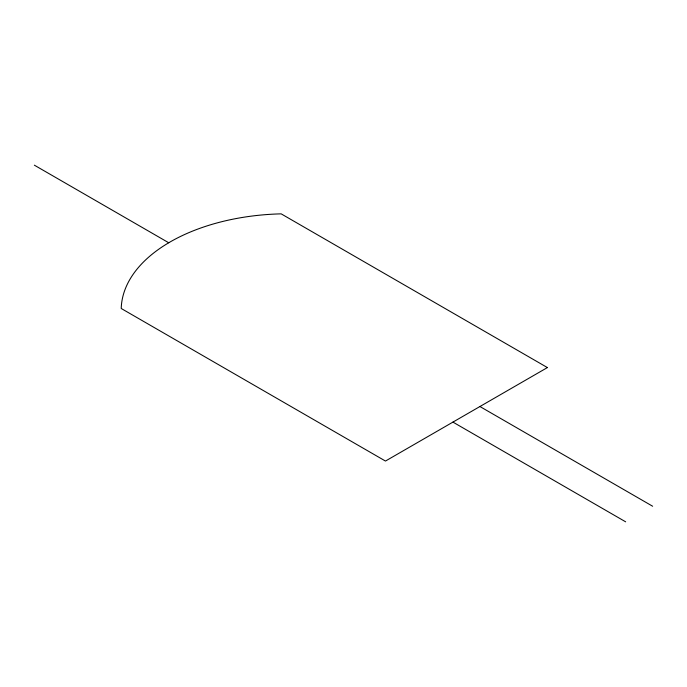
<?xml version="1.0" encoding="UTF-8"?>
<svg xmlns="http://www.w3.org/2000/svg" width="687" height="687" viewBox="0 0 687 687"><rect width="100%" height="100%" fill="white"/><g stroke="black" fill="none" stroke-linecap="round" stroke-linejoin="round"><path stroke-width="1.03" d="M479.93 406.524L652.65 506.242M34.35 165.172L168.727 242.76M452.939 422.101L625.659 521.828M547.402 367.571L385.467 461.054L121.221 308.489A166.847 96.326 0 0 1 281.172 213.855L547.402 367.571"/></g></svg>
